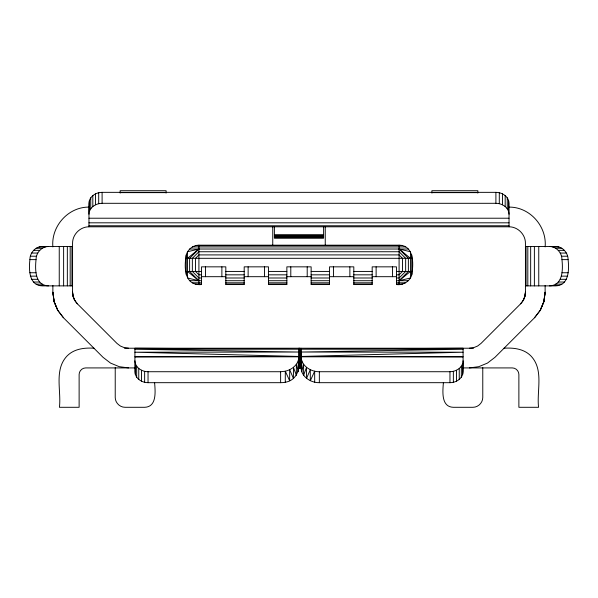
<?xml version="1.0" encoding="UTF-8"?>
<svg xmlns="http://www.w3.org/2000/svg" width="598" height="598" viewBox="0 0 598 598"><rect width="100%" height="100%" fill="white"/><g stroke="black" fill="none" stroke-linecap="round" stroke-linejoin="round"><path stroke-width="0.9" d="M299 367.92L299 348.223L299 367.92L299 356.46L134.916 356.812L298.993 356.812L298.282 360.691L298.993 367.92L299 356.46L134.916 352.215L299 352.043L134.916 349.247L299 349.202L134.916 348.223L134.916 371.777C135.081 378.437 141.861 382.765 148.042 382.683L280.619 382.683C300.667 382.698 300.585 363.248 299.591 348.223L300.622 364.631L301.078 353.695M285.283 382.182L285.313 371.216C290.942 369.893 296.182 366.238 298.282 360.691L298.238 371.769L296.391 364.294L296.331 375.335L293.469 367.374L293.401 378.385L289.686 369.736L289.634 380.724L285.313 371.216L280.619 371.724L148.042 371.724C141.861 371.807 135.081 367.471 134.916 360.818M469.415 367.92L478.759 366.686L487.467 363.083L494.942 357.342L534.552 317.732L540.256 310.317L543.859 301.698L545.129 292.437L545.129 285.448M469.415 348.223L473.661 347.67L477.623 346.025L481.016 343.416L520.634 303.806C523.646 300.712 525.395 296.526 525.44 292.205L525.44 243.214C525.493 234.431 517.808 226.747 509.033 226.799L88.967 226.799C80.192 226.747 72.508 234.431 72.56 243.214L72.56 292.205C72.605 296.526 74.354 300.712 77.366 303.806L116.984 343.416L120.377 346.025L124.339 347.67L128.585 348.223M299.097 367.92L299.224 364.631L299.224 367.92M301.108 366.275C300.218 376.045 310.392 382.899 319.347 382.683L449.958 382.683C456.139 382.765 462.919 378.437 463.084 371.777L463.084 348.223L300.966 349.202L463.084 349.247L300.966 352.043L463.084 352.215L300.966 356.46L301.086 367.92M301.1 366.275L300.966 367.92L300.966 348.223L301.1 356.43M72.56 285.874L42.368 285.874C28.771 285.538 28.816 269.392 29.9 259.622C29.825 252.842 35.446 246.488 42.368 246.496L72.56 246.496M48.52 285.874C34.916 285.538 34.961 269.392 36.044 259.622C35.977 252.842 41.598 246.488 48.52 246.496M549.48 285.874C563.084 285.538 563.039 269.392 561.956 259.622C562.023 252.842 556.402 246.488 549.48 246.496M525.44 285.874L555.632 285.874C569.229 285.538 569.184 269.392 568.1 259.622C568.175 252.842 562.554 246.488 555.632 246.496L525.44 246.496M185.784 258.306C185.739 251.28 191.883 245.135 198.91 245.18L399.09 245.18C412.919 245.307 413.614 261.266 412.216 271.432C412.343 279.595 404.308 285.695 396.467 284.558L396.467 266.843L372.18 266.843L372.18 284.558L353.807 284.558L353.807 266.843L329.52 266.843L329.52 284.558L311.139 284.558L311.139 266.843L286.861 266.843L286.861 284.558L268.48 284.558L268.48 266.843L244.193 266.843L244.193 284.558L225.82 284.558L225.82 266.843L201.533 266.843L201.533 284.558C185.858 286.023 184.005 270.318 185.784 258.306L412.216 258.306M525.44 292.205L524.88 296.451L523.243 300.405L520.634 303.806M545.129 292.205L543.896 301.549L540.293 310.25L534.552 317.732M545.129 292.437L543.859 301.698L540.256 310.317M525.433 292.437L524.835 296.601L523.198 300.473M509.033 226.799L509.033 203.253C508.868 196.593 502.088 192.264 495.899 192.347L102.101 192.347C95.912 192.264 89.132 196.593 88.967 203.253L88.967 226.799M88.967 214.211L89.416 200.427M462.635 374.602L463.084 360.818M89.416 211.386C91.255 206.198 96.809 203.342 102.101 203.305L495.899 203.305C502.088 203.223 508.868 207.551 509.033 214.211M314.69 382.182L314.66 371.216L310.332 380.724L310.28 369.736L306.565 378.385L306.505 367.374L303.635 375.335L303.575 364.294L301.728 371.769L301.691 360.691L300.981 367.92L300.973 356.812L463.084 356.812L300.966 356.46C301.19 365.774 310.691 371.844 319.347 371.724L449.958 371.724C455.242 371.687 460.804 368.831 462.635 363.636M198.91 249.022L189.626 258.306L189.626 271.432L198.91 280.716L187.54 277.995L187.54 251.743L198.91 249.022L187.54 258.306M399.09 280.716L408.374 271.432L408.374 258.306L399.09 249.022L410.46 251.743L410.46 277.995L399.09 280.716L410.46 271.432M88.967 207.11C68.165 206.871 50.965 226.373 52.871 246.907M120.146 192.631L166.095 192.631M431.906 192.631L477.854 192.631M88.967 218.218L509.033 218.218M88.967 222.815L509.033 222.815M88.967 225.775L509.033 225.775M274.385 234.678L323.615 234.678M274.385 235.53L323.615 235.53M274.385 236.322L323.615 236.322M274.385 237.002L323.615 237.002M274.385 237.518L323.615 237.518M274.385 237.847L323.615 237.847M195.509 245.629L402.491 245.629M39.147 246.937L45.291 246.937M192.347 246.937L405.653 246.937M552.709 246.937L558.853 246.937M36.134 248.252L42.279 248.252M555.721 248.252L561.866 248.252M189.626 249.022L408.374 249.022M33.555 250.338L39.7 250.338M558.3 250.338L564.445 250.338M31.574 253.059L37.719 253.059M560.281 253.059L566.426 253.059M30.326 256.221L36.471 256.221M561.529 256.221L567.674 256.221M29.9 259.622L36.044 259.622M561.956 259.622L568.1 259.622M185.784 271.432L201.533 271.432M225.82 271.432L244.193 271.432M268.48 271.432L286.861 271.432M311.139 271.432L329.52 271.432M353.807 271.432L372.18 271.432M396.467 271.432L412.216 271.432M29.9 272.748L36.044 272.748M561.956 272.748L568.1 272.748M201.533 274.833L198.91 274.833L195.509 271.432L195.509 258.306L198.91 254.912L399.09 254.912L402.491 258.306L402.491 271.432L399.09 274.833L396.467 274.833M225.82 274.833L244.193 274.833M268.48 274.833L286.861 274.833M311.139 274.833L329.52 274.833M353.807 274.833L372.18 274.833M30.326 276.141L36.471 276.141M561.529 276.141L567.674 276.141M201.533 276.687L225.82 276.687M244.193 276.687L268.48 276.687M286.861 276.687L311.139 276.687M329.52 276.687L353.807 276.687M372.18 276.687L396.467 276.687M201.533 277.995L198.91 277.995L192.347 271.432L192.347 258.306L198.91 251.743L399.09 251.743L405.653 258.306L405.653 271.432L399.09 277.995L396.467 277.995M225.82 277.995L244.193 277.995M268.48 277.995L286.861 277.995M311.139 277.995L329.52 277.995M353.807 277.995L372.18 277.995M31.574 279.311L37.719 279.311M560.281 279.311L566.426 279.311M189.626 280.716L201.533 280.716M225.82 280.716L244.193 280.716M268.48 280.716L286.861 280.716M311.139 280.716L329.52 280.716M353.807 280.716L372.18 280.716M396.467 280.716L408.374 280.716M33.555 282.032L39.7 282.032M558.3 282.032L564.445 282.032M192.347 282.802L201.533 282.802M225.82 282.802L244.193 282.802M268.48 282.802L286.861 282.802M311.139 282.802L329.52 282.802M353.807 282.802L372.18 282.802M396.467 282.802L405.653 282.802M36.134 284.117L42.279 284.117M195.509 284.11L201.533 284.11M225.82 284.11L244.193 284.11M268.48 284.11L286.861 284.11M311.139 284.11L329.52 284.11M353.807 284.11L372.18 284.11M396.467 284.11L402.491 284.11M555.721 284.117L561.866 284.117M39.147 285.425L45.291 285.425M552.709 285.425L558.853 285.425M94.006 348.223C84.49 347.595 74.152 348.776 67.126 355.915C53.955 369.661 61.385 390.509 59.434 407.298L79.123 407.298L79.123 374.483C79.1 370.969 82.173 367.897 85.686 367.92L135.858 367.92M124.519 348.223L473.481 348.223M503.994 348.223C513.51 347.595 523.848 348.776 530.875 355.915C544.045 369.661 536.615 390.509 538.566 407.298L518.877 407.298L518.877 374.483C518.9 370.969 515.827 367.897 512.314 367.92L462.142 367.92M298.813 364.631L300.667 364.631M298.813 367.92L300.667 367.92M509.033 207.11C529.835 206.871 547.035 226.373 545.129 246.907M128.585 367.92L119.241 366.686L110.533 363.083L103.058 357.342L63.448 317.732L57.744 310.317L54.141 301.698L52.871 292.437L52.871 285.448M399.09 249.022L410.46 258.306M187.54 271.432L198.91 280.716M77.366 303.806L74.757 300.405L73.12 296.451L72.56 292.205M63.448 317.732L57.707 310.25L54.104 301.549L52.871 292.205M74.802 300.473L73.165 296.601L72.567 292.437M57.744 310.317L54.141 301.698L52.871 292.437M538.753 246.496L538.753 285.874M534.38 246.496L534.38 285.874M530.658 246.496L530.658 285.874M527.817 246.496L527.817 285.874M526.046 246.496L526.046 285.874M508.584 200.427L508.584 211.386M507.268 197.796L507.268 208.762M505.183 195.539L505.183 206.497M502.47 193.804L502.47 204.77M499.3 192.713L499.3 203.679M495.899 192.347L495.899 203.305M482.773 367.591L482.773 397.453C482.81 402.723 478.198 407.328 472.928 407.298L453.239 407.298C440.838 406.849 442.789 390.853 443.395 382.593M477.854 193.072L477.854 190.702L431.906 190.702L431.906 193.072M461.327 366.268L461.327 377.233M459.242 368.525L459.242 379.491M456.521 370.259L456.521 381.225M453.359 371.351L453.359 382.309M449.958 371.724L449.958 382.683M411.775 254.912L411.775 274.833M399.09 245.18L399.09 284.558M392.527 266.843L392.527 276.687M376.12 266.843L376.12 276.687M349.867 266.843L349.867 276.687M333.46 266.843L333.46 276.687M325.252 226.799L325.252 245.18M323.615 226.799L323.615 237.959L274.385 237.959L274.385 226.799M319.347 371.724L319.347 382.683M307.208 266.843L307.208 276.687M290.792 266.843L290.792 276.687M280.619 371.724L280.619 382.683M272.748 226.799L272.748 245.18M264.54 266.843L264.54 276.687M248.133 266.843L248.133 276.687M221.88 266.843L221.88 276.687M205.473 266.843L205.473 276.687M198.91 245.18L198.91 284.558M186.225 254.912L186.225 274.833M166.095 193.072L166.095 190.702L120.146 190.702L120.146 193.072M154.605 382.593C155.211 390.853 157.162 406.849 144.761 407.298L125.072 407.298C119.802 407.328 115.19 402.723 115.227 397.453L115.227 367.591M148.042 371.724L148.042 382.683M144.641 371.351L144.641 382.309M141.479 370.259L141.479 381.225M138.758 368.525L138.758 379.491M136.673 366.268L136.673 377.233M135.365 363.636L135.365 374.602M102.101 192.347L102.101 203.305M98.7 192.713L98.7 203.679M95.531 193.804L95.531 204.77M92.817 195.539L92.817 206.497M90.732 197.796L90.732 208.762M71.954 246.496L71.954 285.874M70.183 246.496L70.183 285.874M67.342 246.496L67.342 285.874M63.62 246.496L63.62 285.874M59.247 246.496L59.247 285.874"/></g></svg>
